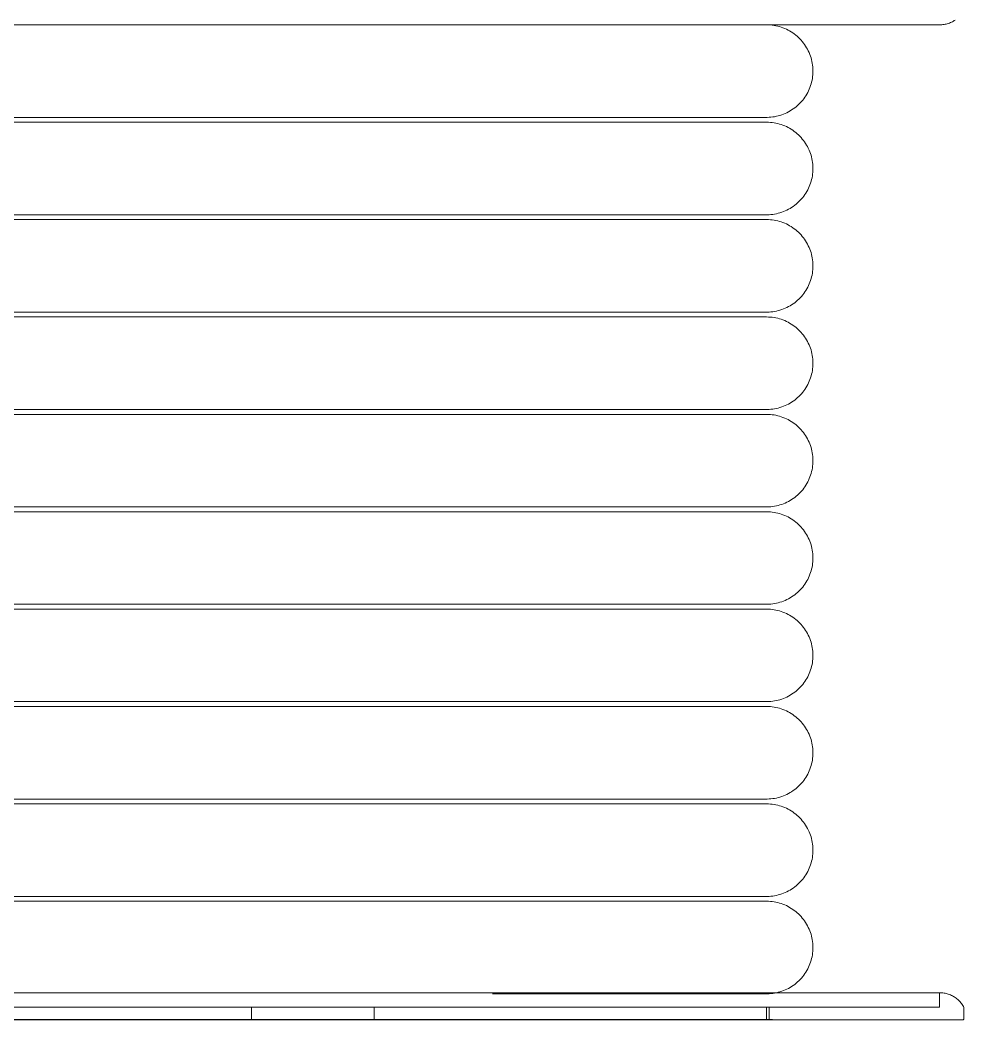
# Model space of a CAD drawing. Header units: millimetres. Extents: x -677815 to 476396, y -125373 to 39000.
# Drawn here: x 239906.3 to 240100, y -461.7 to -256.3 of the extents above; entities that cross this region are included whole.
import ezdxf

# ---------------------------------------------------------------- set-up
doc = ezdxf.new("R2010")
doc.units = ezdxf.units.MM
doc.layers.add('AM_BOR', color=4, linetype='Continuous', lineweight=25)
doc.layers.add('Xref building Toll$0$P-SANR-FIXT', color=6, linetype='Continuous', lineweight=9)

# ---------------------------------------------------------------- blocks, each defined once
blk = doc.blocks.new('Xref building Toll$0$FHR_1 - FHR 2-V344-MASTER GROUND FLOOR')
at = {"layer": 'Xref building Toll$0$P-SANR-FIXT'}
for p, q in [((-120, 386.59), (-120, 384.09)), ((125, 386.59), (-80.73, 386.59)), ((-80, 386.59), (-80, 384.09)), ((-79.45, 386.59), (-79.45, 386.59)), ((-79.45, 386.59), (26.23, 386.59)), ((-79.45, 384.09), (-79.45, 386.59)), ((1.07, 386.59), (26.23, 386.59)), ((1.07, 384.09), (1.07, 386.59)), ((26.23, 386.59), (70.48, 386.59)), ((26.23, 384.09), (26.23, 386.59)), ((-115, 384.09), (-115, 381.09)), ((-115, 384.09), (70.44, 384.09)), ((-80.69, 384.09), (-115, 384.09)), ((125, 384.09), (-80.73, 384.09)), ((-80.69, 384.09), (70.44, 384.09)), ((-79.45, 384.09), (-79.45, 384.09)), ((-79.45, 384.09), (-24.64, 384.09)), ((-115, 381.09), (-38.03, 381.09)), ((365, 381.09), (-115, 381.09)), ((125, 381.09), (-38.03, 381.09)), ((-35.25, 381.09), (-24.64, 381.09)), ((-35.25, 381.09), (-24.64, 381.09)), ((-25.91, 381.09), (-33.25, 381.09))]:
    blk.add_line(p, q, dxfattribs=at)
at = {"layer": 'Xref building Toll$0$P-SANR-FIXT', "flags": 128}
for points in [[(-120, 386.59), (-119.91, 386.62), (-119.83, 386.64), (-119.74, 386.66), (-119.65, 386.67), (-119.56, 386.68), (-119.47, 386.69), (-119.38, 386.69), (-119.33, 386.69)], [(76.46, 386.69), (66.92, 386.69), (57.48, 386.69), (48.14, 386.69), (38.93, 386.69), (29.85, 386.69), (20.93, 386.69), (12.17, 386.69), (3.59, 386.69), (-4.79, 386.69), (-12.96, 386.69), (-20.92, 386.69), (-28.64, 386.69), (-36.11, 386.69), (-43.33, 386.69), (-50.27, 386.69), (-56.94, 386.69), (-63.32, 386.69), (-69.39, 386.69), (-75.16, 386.69), (-80.6, 386.69), (-85.72, 386.69), (-90.49, 386.69), (-94.93, 386.69), (-99.01, 386.69), (-102.73, 386.69), (-106.09, 386.69), (-109.08, 386.69), (-111.69, 386.69), (-113.93, 386.69), (-115.78, 386.69), (-117.25, 386.69), (-118.33, 386.69), (-119.02, 386.69), (-119.32, 386.69), (-119.33, 386.69)], [(-119.33, 386.69), (-119.14, 386.69), (-118.55, 386.69), (-117.58, 386.69), (-116.21, 386.69), (-114.46, 386.69), (-112.33, 386.69), (-109.82, 386.69), (-106.93, 386.69), (-103.67, 386.69), (-100.05, 386.69), (-96.06, 386.69), (-91.72, 386.69), (-87.04, 386.69), (-82.01, 386.69), (-76.66, 386.69), (-70.98, 386.69), (-64.99, 386.69), (-58.69, 386.69), (-52.1, 386.69), (-45.23, 386.69), (-38.08, 386.69), (-30.68, 386.69), (-23.02, 386.69), (-15.13, 386.69), (-7.01, 386.69), (1.31, 386.69), (9.84, 386.69), (18.55, 386.69), (27.43, 386.69), (36.46, 386.69), (45.64, 386.69), (54.95, 386.69), (64.36, 386.69), (73.88, 386.69)], [(-115, 381.09), (-115.23, 381.1), (-115.45, 381.11), (-115.68, 381.13), (-115.9, 381.16), (-116.13, 381.2), (-116.35, 381.25), (-116.57, 381.31), (-116.78, 381.38), (-117, 381.45), (-117.21, 381.54), (-117.41, 381.63), (-117.62, 381.73), (-117.82, 381.84), (-118.01, 381.96), (-118.2, 382.08), (-118.38, 382.21), (-118.56, 382.35), (-118.74, 382.5), (-118.9, 382.65), (-119.07, 382.81), (-119.22, 382.98), (-119.37, 383.15), (-119.51, 383.33), (-119.64, 383.51), (-119.77, 383.7), (-119.89, 383.89), (-120, 384.09)], [(-71.61, 381.09), (-76.95, 381.09), (-81.98, 381.09), (-86.67, 381.09), (-91.02, 381.09), (-95.03, 381.09), (-98.69, 381.09), (-101.99, 381.09), (-104.92, 381.09), (-107.49, 381.09), (-109.69, 381.09), (-111.51, 381.09), (-112.95, 381.09), (-114.01, 381.09), (-114.69, 381.09), (-114.99, 381.09), (-115, 381.09)], [(-115, 381.09), (-114.81, 381.09), (-114.23, 381.09), (-113.27, 381.09), (-111.93, 381.09), (-110.22, 381.09), (-108.12, 381.09), (-105.65, 381.09), (-102.82, 381.09), (-99.62, 381.09), (-96.05, 381.09), (-92.14, 381.09), (-87.88, 381.09), (-83.28, 381.09), (-78.34, 381.09), (-73.08, 381.09), (-67.5, 381.09), (-61.62, 381.09), (-55.43, 381.09), (-48.96, 381.09), (-42.21, 381.09), (-35.19, 381.09), (-27.92, 381.09), (-20.4, 381.09), (-12.64, 381.09), (-4.67, 381.09), (3.51, 381.09), (11.88, 381.09), (20.44, 381.09), (29.16, 381.09), (38.03, 381.09), (47.05, 381.09), (56.19, 381.09), (65.44, 381.09), (74.78, 381.09)], [(-89, 371.81), (-88.99, 372.19), (-88.97, 372.57), (-88.93, 372.95), (-88.88, 373.32), (-88.81, 373.7), (-88.73, 374.07), (-88.63, 374.43), (-88.52, 374.8), (-88.39, 375.16), (-88.25, 375.51), (-88.1, 375.86), (-87.93, 376.2), (-87.74, 376.53), (-87.55, 376.86), (-87.34, 377.17), (-87.12, 377.48), (-86.89, 377.78), (-86.64, 378.07), (-86.39, 378.35), (-86.12, 378.62), (-85.84, 378.88), (-85.55, 379.13), (-85.26, 379.37), (-84.95, 379.59), (-84.63, 379.8), (-84.31, 380), (-83.98, 380.19), (-83.64, 380.36), (-83.29, 380.52), (-82.94, 380.66), (-82.59, 380.79), (-82.22, 380.91), (-81.86, 381.01), (-81.49, 381.1), (-81.11, 381.17), (-80.74, 381.23), (-80.36, 381.27), (-79.98, 381.3), (-79.6, 381.31), (-79.5, 381.31)], [(-79.5, 381.31), (-79.34, 381.31), (-78.85, 381.31), (-78.03, 381.31), (-76.89, 381.31), (-75.42, 381.31), (-73.64, 381.31), (-71.54, 381.31), (-69.12, 381.31), (-66.39, 381.31), (-63.36, 381.31), (-60.02, 381.31), (-56.39, 381.31), (-52.47, 381.31), (-48.26, 381.31), (-43.78, 381.31), (-39.03, 381.31), (-34.01, 381.31), (-28.74, 381.31), (-23.23, 381.31)], [(-25.8, 381.31), (-31.2, 381.31), (-36.35, 381.31), (-41.25, 381.31), (-45.88, 381.31), (-50.23, 381.31), (-54.31, 381.31), (-58.1, 381.31), (-61.59, 381.31), (-64.79, 381.31), (-67.68, 381.31), (-70.27, 381.31), (-72.54, 381.31), (-74.5, 381.31), (-76.14, 381.31), (-77.45, 381.31), (-78.45, 381.31), (-79.11, 381.31), (-79.45, 381.31), (-79.5, 381.31)], [(-40.34, 381.09), (-47.17, 381.09), (-53.71, 381.09), (-59.98, 381.09), (-65.94, 381.09)], [(-79.5, 362.31), (-79.88, 362.32), (-80.26, 362.34), (-80.64, 362.38), (-81.01, 362.43), (-81.39, 362.5), (-81.76, 362.58), (-82.13, 362.68), (-82.49, 362.79), (-82.85, 362.92), (-83.2, 363.06), (-83.55, 363.21), (-83.89, 363.38), (-84.22, 363.56), (-84.55, 363.76), (-84.86, 363.97), (-85.17, 364.19), (-85.47, 364.42), (-85.76, 364.67), (-86.04, 364.92), (-86.31, 365.19), (-86.57, 365.47), (-86.82, 365.76), (-87.06, 366.05), (-87.28, 366.36), (-87.49, 366.68), (-87.69, 367), (-87.88, 367.33), (-88.05, 367.67), (-88.21, 368.02), (-88.35, 368.37), (-88.48, 368.72), (-88.6, 369.09), (-88.7, 369.45), (-88.79, 369.82), (-88.86, 370.19), (-88.92, 370.57), (-88.96, 370.95), (-88.99, 371.33), (-89, 371.71), (-89, 371.81)], [(78.54, 362.31), (70.61, 362.31), (62.77, 362.31), (55.03, 362.31), (47.4, 362.31), (39.9, 362.31), (32.53, 362.31), (25.31, 362.31), (18.25, 362.31), (11.36, 362.31), (4.65, 362.31), (-1.86, 362.31), (-8.18, 362.31), (-14.28, 362.31), (-20.15, 362.31), (-25.8, 362.31), (-31.2, 362.31), (-36.35, 362.31), (-41.25, 362.31), (-45.88, 362.31), (-50.23, 362.31), (-54.31, 362.31), (-58.1, 362.31), (-61.59, 362.31), (-64.79, 362.31), (-67.68, 362.31), (-70.27, 362.31), (-72.54, 362.31), (-74.5, 362.31), (-76.14, 362.31), (-77.45, 362.31), (-78.45, 362.31), (-79.11, 362.31), (-79.45, 362.31), (-79.5, 362.31)], [(-79.5, 362.31), (-79.34, 362.31), (-78.85, 362.31), (-78.03, 362.31), (-76.89, 362.31), (-75.42, 362.31), (-73.64, 362.31), (-71.54, 362.31), (-69.12, 362.31), (-66.39, 362.31), (-63.36, 362.31), (-60.02, 362.31), (-56.39, 362.31), (-52.47, 362.31), (-48.26, 362.31), (-43.78, 362.31), (-39.03, 362.31), (-34.01, 362.31), (-28.74, 362.31), (-23.23, 362.31), (-17.48, 362.31), (-11.5, 362.31), (-5.3, 362.31), (1.11, 362.31), (7.72, 362.31), (14.51, 362.31), (21.48, 362.31), (28.61, 362.31), (35.9, 362.31), (43.34, 362.31), (50.9, 362.31), (58.58, 362.31), (66.37, 362.31), (74.25, 362.31)], [(-89, 351.81), (-88.99, 352.19), (-88.97, 352.57), (-88.93, 352.95), (-88.88, 353.32), (-88.81, 353.7), (-88.73, 354.07), (-88.63, 354.43), (-88.52, 354.8), (-88.39, 355.16), (-88.25, 355.51), (-88.1, 355.86), (-87.93, 356.2), (-87.74, 356.53), (-87.55, 356.86), (-87.34, 357.17), (-87.12, 357.48), (-86.89, 357.78), (-86.64, 358.07), (-86.39, 358.35), (-86.12, 358.62), (-85.84, 358.88), (-85.55, 359.13), (-85.26, 359.37), (-84.95, 359.59), (-84.63, 359.8), (-84.31, 360), (-83.98, 360.19), (-83.64, 360.36), (-83.29, 360.52), (-82.94, 360.66), (-82.59, 360.79), (-82.22, 360.91), (-81.86, 361.01), (-81.49, 361.1), (-81.11, 361.17), (-80.74, 361.23), (-80.36, 361.27), (-79.98, 361.3), (-79.6, 361.31), (-79.5, 361.31)], [(-79.5, 361.31), (-79.34, 361.31), (-78.85, 361.31), (-78.03, 361.31), (-76.89, 361.31), (-75.42, 361.31), (-73.64, 361.31), (-71.54, 361.31), (-69.12, 361.31), (-66.39, 361.31), (-63.36, 361.31), (-60.02, 361.31), (-56.39, 361.31), (-52.47, 361.31), (-48.26, 361.31), (-43.78, 361.31), (-39.03, 361.31), (-34.01, 361.31), (-28.74, 361.31), (-23.23, 361.31), (-17.48, 361.31), (-11.5, 361.31), (-5.3, 361.31), (1.11, 361.31), (7.72, 361.31), (14.51, 361.31), (21.48, 361.31), (28.61, 361.31), (35.9, 361.31), (43.34, 361.31), (50.9, 361.31), (58.58, 361.31), (66.37, 361.31), (74.25, 361.31)], [(78.54, 361.31), (70.61, 361.31), (62.77, 361.31), (55.03, 361.31), (47.4, 361.31), (39.9, 361.31), (32.53, 361.31), (25.31, 361.31), (18.25, 361.31), (11.36, 361.31), (4.65, 361.31), (-1.86, 361.31), (-8.18, 361.31), (-14.28, 361.31), (-20.15, 361.31), (-25.8, 361.31), (-31.2, 361.31), (-36.35, 361.31), (-41.25, 361.31), (-45.88, 361.31), (-50.23, 361.31), (-54.31, 361.31), (-58.1, 361.31), (-61.59, 361.31), (-64.79, 361.31), (-67.68, 361.31), (-70.27, 361.31), (-72.54, 361.31), (-74.5, 361.31), (-76.14, 361.31), (-77.45, 361.31), (-78.45, 361.31), (-79.11, 361.31), (-79.45, 361.31), (-79.5, 361.31)], [(-79.5, 342.31), (-79.88, 342.32), (-80.26, 342.34), (-80.64, 342.38), (-81.01, 342.43), (-81.39, 342.5), (-81.76, 342.58), (-82.13, 342.68), (-82.49, 342.79), (-82.85, 342.92), (-83.2, 343.06), (-83.55, 343.21), (-83.89, 343.38), (-84.22, 343.56), (-84.55, 343.76), (-84.86, 343.97), (-85.17, 344.19), (-85.47, 344.42), (-85.76, 344.67), (-86.04, 344.92), (-86.31, 345.19), (-86.57, 345.47), (-86.82, 345.76), (-87.06, 346.05), (-87.28, 346.36), (-87.49, 346.68), (-87.69, 347), (-87.88, 347.33), (-88.05, 347.67), (-88.21, 348.02), (-88.35, 348.37), (-88.48, 348.72), (-88.6, 349.09), (-88.7, 349.45), (-88.79, 349.82), (-88.86, 350.19), (-88.92, 350.57), (-88.96, 350.95), (-88.99, 351.33), (-89, 351.71), (-89, 351.81)], [(-89, 331.81), (-88.99, 332.19), (-88.97, 332.57), (-88.93, 332.95), (-88.88, 333.32), (-88.81, 333.7), (-88.73, 334.07), (-88.63, 334.43), (-88.52, 334.8), (-88.39, 335.16), (-88.25, 335.51), (-88.1, 335.86), (-87.93, 336.2), (-87.74, 336.53), (-87.55, 336.86), (-87.34, 337.17), (-87.12, 337.48), (-86.89, 337.78), (-86.64, 338.07), (-86.39, 338.35), (-86.12, 338.62), (-85.84, 338.88), (-85.55, 339.13), (-85.26, 339.37), (-84.95, 339.59), (-84.63, 339.8), (-84.31, 340), (-83.98, 340.19), (-83.64, 340.36), (-83.29, 340.52), (-82.94, 340.66), (-82.59, 340.79), (-82.22, 340.91), (-81.86, 341.01), (-81.49, 341.1), (-81.11, 341.17), (-80.74, 341.23), (-80.36, 341.27), (-79.98, 341.3), (-79.6, 341.31), (-79.5, 341.31)], [(78.54, 342.31), (70.61, 342.31), (62.77, 342.31), (55.03, 342.31), (47.4, 342.31), (39.9, 342.31), (32.53, 342.31), (25.31, 342.31), (18.25, 342.31), (11.36, 342.31), (4.65, 342.31), (-1.86, 342.31), (-8.18, 342.31), (-14.28, 342.31), (-20.15, 342.31), (-25.8, 342.31), (-31.2, 342.31), (-36.35, 342.31), (-41.25, 342.31), (-45.88, 342.31), (-50.23, 342.31), (-54.31, 342.31), (-58.1, 342.31), (-61.59, 342.31), (-64.79, 342.31), (-67.68, 342.31), (-70.27, 342.31), (-72.54, 342.31), (-74.5, 342.31), (-76.14, 342.31), (-77.45, 342.31), (-78.45, 342.31), (-79.11, 342.31), (-79.45, 342.31), (-79.5, 342.31)], [(-79.5, 342.31), (-79.34, 342.31), (-78.85, 342.31), (-78.03, 342.31), (-76.89, 342.31), (-75.42, 342.31), (-73.64, 342.31), (-71.54, 342.31), (-69.12, 342.31), (-66.39, 342.31), (-63.36, 342.31), (-60.02, 342.31), (-56.39, 342.31), (-52.47, 342.31), (-48.26, 342.31), (-43.78, 342.31), (-39.03, 342.31), (-34.01, 342.31), (-28.74, 342.31), (-23.23, 342.31), (-17.48, 342.31), (-11.5, 342.31), (-5.3, 342.31), (1.11, 342.31), (7.72, 342.31), (14.51, 342.31), (21.48, 342.31), (28.61, 342.31), (35.9, 342.31), (43.34, 342.31), (50.9, 342.31), (58.58, 342.31), (66.37, 342.31), (74.25, 342.31)], [(-79.5, 341.31), (-79.34, 341.31), (-78.85, 341.31), (-78.03, 341.31), (-76.89, 341.31), (-75.42, 341.31), (-73.64, 341.31), (-71.54, 341.31), (-69.12, 341.31), (-66.39, 341.31), (-63.36, 341.31), (-60.02, 341.31), (-56.39, 341.31), (-52.47, 341.31), (-48.26, 341.31), (-43.78, 341.31), (-39.03, 341.31), (-34.01, 341.31), (-28.74, 341.31), (-23.23, 341.31), (-17.48, 341.31), (-11.5, 341.31), (-5.3, 341.31), (1.11, 341.31), (7.72, 341.31), (14.51, 341.31), (21.48, 341.31), (28.61, 341.31), (35.9, 341.31), (43.34, 341.31), (50.9, 341.31), (58.58, 341.31), (66.37, 341.31), (74.25, 341.31)], [(78.54, 341.31), (70.61, 341.31), (62.77, 341.31), (55.03, 341.31), (47.4, 341.31), (39.9, 341.31), (32.53, 341.31), (25.31, 341.31), (18.25, 341.31), (11.36, 341.31), (4.65, 341.31), (-1.86, 341.31), (-8.18, 341.31), (-14.28, 341.31), (-20.15, 341.31), (-25.8, 341.31), (-31.2, 341.31), (-36.35, 341.31), (-41.25, 341.31), (-45.88, 341.31), (-50.23, 341.31), (-54.31, 341.31), (-58.1, 341.31), (-61.59, 341.31), (-64.79, 341.31), (-67.68, 341.31), (-70.27, 341.31), (-72.54, 341.31), (-74.5, 341.31), (-76.14, 341.31), (-77.45, 341.31), (-78.45, 341.31), (-79.11, 341.31), (-79.45, 341.31), (-79.5, 341.31)], [(-79.5, 322.31), (-79.88, 322.32), (-80.26, 322.34), (-80.64, 322.38), (-81.01, 322.43), (-81.39, 322.5), (-81.76, 322.58), (-82.13, 322.68), (-82.49, 322.79), (-82.85, 322.92), (-83.2, 323.06), (-83.55, 323.21), (-83.89, 323.38), (-84.22, 323.56), (-84.55, 323.76), (-84.86, 323.97), (-85.17, 324.19), (-85.47, 324.42), (-85.76, 324.67), (-86.04, 324.92), (-86.31, 325.19), (-86.57, 325.47), (-86.82, 325.76), (-87.06, 326.05), (-87.28, 326.36), (-87.49, 326.68), (-87.69, 327), (-87.88, 327.33), (-88.05, 327.67), (-88.21, 328.02), (-88.35, 328.37), (-88.48, 328.72), (-88.6, 329.09), (-88.7, 329.45), (-88.79, 329.82), (-88.86, 330.19), (-88.92, 330.57), (-88.96, 330.95), (-88.99, 331.33), (-89, 331.71), (-89, 331.81)], [(-89, 311.81), (-88.99, 312.19), (-88.97, 312.57), (-88.93, 312.95), (-88.88, 313.32), (-88.81, 313.7), (-88.73, 314.07), (-88.63, 314.43), (-88.52, 314.8), (-88.39, 315.16), (-88.25, 315.51), (-88.1, 315.86), (-87.93, 316.2), (-87.74, 316.53), (-87.55, 316.86), (-87.34, 317.17), (-87.12, 317.48), (-86.89, 317.78), (-86.64, 318.07), (-86.39, 318.35), (-86.12, 318.62), (-85.84, 318.88), (-85.55, 319.13), (-85.26, 319.37), (-84.95, 319.59), (-84.63, 319.8), (-84.31, 320), (-83.98, 320.19), (-83.64, 320.36), (-83.29, 320.52), (-82.94, 320.66), (-82.59, 320.79), (-82.22, 320.91), (-81.86, 321.01), (-81.49, 321.1), (-81.11, 321.17), (-80.74, 321.23), (-80.36, 321.27), (-79.98, 321.3), (-79.6, 321.31), (-79.5, 321.31)], [(78.54, 322.31), (70.61, 322.31), (62.77, 322.31), (55.03, 322.31), (47.4, 322.31), (39.9, 322.31), (32.53, 322.31), (25.31, 322.31), (18.25, 322.31), (11.36, 322.31), (4.65, 322.31), (-1.86, 322.31), (-8.18, 322.31), (-14.28, 322.31), (-20.15, 322.31), (-25.8, 322.31), (-31.2, 322.31), (-36.35, 322.31), (-41.25, 322.31), (-45.88, 322.31), (-50.23, 322.31), (-54.31, 322.31), (-58.1, 322.31), (-61.59, 322.31), (-64.79, 322.31), (-67.68, 322.31), (-70.27, 322.31), (-72.54, 322.31), (-74.5, 322.31), (-76.14, 322.31), (-77.45, 322.31), (-78.45, 322.31), (-79.11, 322.31), (-79.45, 322.31), (-79.5, 322.31)], [(-79.5, 322.31), (-79.34, 322.31), (-78.85, 322.31), (-78.03, 322.31), (-76.89, 322.31), (-75.42, 322.31), (-73.64, 322.31), (-71.54, 322.31), (-69.12, 322.31), (-66.39, 322.31), (-63.36, 322.31), (-60.02, 322.31), (-56.39, 322.31), (-52.47, 322.31), (-48.26, 322.31), (-43.78, 322.31), (-39.03, 322.31), (-34.01, 322.31), (-28.74, 322.31), (-23.23, 322.31), (-17.48, 322.31), (-11.5, 322.31), (-5.3, 322.31), (1.11, 322.31), (7.72, 322.31), (14.51, 322.31), (21.48, 322.31), (28.61, 322.31), (35.9, 322.31), (43.34, 322.31), (50.9, 322.31), (58.58, 322.31), (66.37, 322.31), (74.25, 322.31)], [(-79.5, 321.31), (-79.34, 321.31), (-78.85, 321.31), (-78.03, 321.31), (-76.89, 321.31), (-75.42, 321.31), (-73.64, 321.31), (-71.54, 321.31), (-69.12, 321.31), (-66.39, 321.31), (-63.36, 321.31), (-60.02, 321.31), (-56.39, 321.31), (-52.47, 321.31), (-48.26, 321.31), (-43.78, 321.31), (-39.03, 321.31), (-34.01, 321.31), (-28.74, 321.31), (-23.23, 321.31), (-17.48, 321.31), (-11.5, 321.31), (-5.3, 321.31), (1.11, 321.31), (7.72, 321.31), (14.51, 321.31), (21.48, 321.31), (28.61, 321.31), (35.9, 321.31), (43.34, 321.31), (50.9, 321.31), (58.58, 321.31), (66.37, 321.31), (74.25, 321.31)], [(78.54, 321.31), (70.61, 321.31), (62.77, 321.31), (55.03, 321.31), (47.4, 321.31), (39.9, 321.31), (32.53, 321.31), (25.31, 321.31), (18.25, 321.31), (11.36, 321.31), (4.65, 321.31), (-1.86, 321.31), (-8.18, 321.31), (-14.28, 321.31), (-20.15, 321.31), (-25.8, 321.31), (-31.2, 321.31), (-36.35, 321.31), (-41.25, 321.31), (-45.88, 321.31), (-50.23, 321.31), (-54.31, 321.31), (-58.1, 321.31), (-61.59, 321.31), (-64.79, 321.31), (-67.68, 321.31), (-70.27, 321.31), (-72.54, 321.31), (-74.5, 321.31), (-76.14, 321.31), (-77.45, 321.31), (-78.45, 321.31), (-79.11, 321.31), (-79.45, 321.31), (-79.5, 321.31)], [(-79.5, 302.31), (-79.88, 302.32), (-80.26, 302.34), (-80.64, 302.38), (-81.01, 302.43), (-81.39, 302.5), (-81.76, 302.58), (-82.13, 302.68), (-82.49, 302.79), (-82.85, 302.92), (-83.2, 303.06), (-83.55, 303.21), (-83.89, 303.38), (-84.22, 303.56), (-84.55, 303.76), (-84.86, 303.97), (-85.17, 304.19), (-85.47, 304.42), (-85.76, 304.67), (-86.04, 304.92), (-86.31, 305.19), (-86.57, 305.47), (-86.82, 305.76), (-87.06, 306.05), (-87.28, 306.36), (-87.49, 306.68), (-87.69, 307), (-87.88, 307.33), (-88.05, 307.67), (-88.21, 308.02), (-88.35, 308.37), (-88.48, 308.72), (-88.6, 309.09), (-88.7, 309.45), (-88.79, 309.82), (-88.86, 310.19), (-88.92, 310.57), (-88.96, 310.95), (-88.99, 311.33), (-89, 311.71), (-89, 311.81)], [(78.54, 302.31), (70.61, 302.31), (62.77, 302.31), (55.03, 302.31), (47.4, 302.31), (39.9, 302.31), (32.53, 302.31), (25.31, 302.31), (18.25, 302.31), (11.36, 302.31), (4.65, 302.31), (-1.86, 302.31), (-8.18, 302.31), (-14.28, 302.31), (-20.15, 302.31), (-25.8, 302.31), (-31.2, 302.31), (-36.35, 302.31), (-41.25, 302.31), (-45.88, 302.31), (-50.23, 302.31), (-54.31, 302.31), (-58.1, 302.31), (-61.59, 302.31), (-64.79, 302.31), (-67.68, 302.31), (-70.27, 302.31), (-72.54, 302.31), (-74.5, 302.31), (-76.14, 302.31), (-77.45, 302.31), (-78.45, 302.31), (-79.11, 302.31), (-79.45, 302.31), (-79.5, 302.31)], [(-79.5, 302.31), (-79.34, 302.31), (-78.85, 302.31), (-78.03, 302.31), (-76.89, 302.31), (-75.42, 302.31), (-73.64, 302.31), (-71.54, 302.31), (-69.12, 302.31), (-66.39, 302.31), (-63.36, 302.31), (-60.02, 302.31), (-56.39, 302.31), (-52.47, 302.31), (-48.26, 302.31), (-43.78, 302.31), (-39.03, 302.31), (-34.01, 302.31), (-28.74, 302.31), (-23.23, 302.31), (-17.48, 302.31), (-11.5, 302.31), (-5.3, 302.31), (1.11, 302.31), (7.72, 302.31), (14.51, 302.31), (21.48, 302.31), (28.61, 302.31), (35.9, 302.31), (43.34, 302.31), (50.9, 302.31), (58.58, 302.31), (66.37, 302.31), (74.25, 302.31)], [(-89, 291.81), (-88.99, 292.19), (-88.97, 292.57), (-88.93, 292.95), (-88.88, 293.32), (-88.81, 293.7), (-88.73, 294.07), (-88.63, 294.43), (-88.52, 294.8), (-88.39, 295.16), (-88.25, 295.51), (-88.1, 295.86), (-87.93, 296.2), (-87.74, 296.53), (-87.55, 296.86), (-87.34, 297.17), (-87.12, 297.48), (-86.89, 297.78), (-86.64, 298.07), (-86.39, 298.35), (-86.12, 298.62), (-85.84, 298.88), (-85.55, 299.13), (-85.26, 299.37), (-84.95, 299.59), (-84.63, 299.8), (-84.31, 300), (-83.98, 300.19), (-83.64, 300.36), (-83.29, 300.52), (-82.94, 300.66), (-82.59, 300.79), (-82.22, 300.91), (-81.86, 301.01), (-81.49, 301.1), (-81.11, 301.17), (-80.74, 301.23), (-80.36, 301.27), (-79.98, 301.3), (-79.6, 301.31), (-79.5, 301.31)], [(-79.5, 301.31), (-79.34, 301.31), (-78.85, 301.31), (-78.03, 301.31), (-76.89, 301.31), (-75.42, 301.31), (-73.64, 301.31), (-71.54, 301.31), (-69.12, 301.31), (-66.39, 301.31), (-63.36, 301.31), (-60.02, 301.31), (-56.39, 301.31), (-52.47, 301.31), (-48.26, 301.31), (-43.78, 301.31), (-39.03, 301.31), (-34.01, 301.31), (-28.74, 301.31), (-23.23, 301.31), (-17.48, 301.31), (-11.5, 301.31), (-5.3, 301.31), (1.11, 301.31), (7.72, 301.31), (14.51, 301.31), (21.48, 301.31), (28.61, 301.31), (35.9, 301.31), (43.34, 301.31), (50.9, 301.31), (58.58, 301.31), (66.37, 301.31), (74.25, 301.31)], [(78.54, 301.31), (70.61, 301.31), (62.77, 301.31), (55.03, 301.31), (47.4, 301.31), (39.9, 301.31), (32.53, 301.31), (25.31, 301.31), (18.25, 301.31), (11.36, 301.31), (4.65, 301.31), (-1.86, 301.31), (-8.18, 301.31), (-14.28, 301.31), (-20.15, 301.31), (-25.8, 301.31), (-31.2, 301.31), (-36.35, 301.31), (-41.25, 301.31), (-45.88, 301.31), (-50.23, 301.31), (-54.31, 301.31), (-58.1, 301.31), (-61.59, 301.31), (-64.79, 301.31), (-67.68, 301.31), (-70.27, 301.31), (-72.54, 301.31), (-74.5, 301.31), (-76.14, 301.31), (-77.45, 301.31), (-78.45, 301.31), (-79.11, 301.31), (-79.45, 301.31), (-79.5, 301.31)], [(-79.5, 282.31), (-79.88, 282.32), (-80.26, 282.34), (-80.64, 282.38), (-81.01, 282.43), (-81.39, 282.5), (-81.76, 282.58), (-82.13, 282.68), (-82.49, 282.79), (-82.85, 282.92), (-83.2, 283.06), (-83.55, 283.21), (-83.89, 283.38), (-84.22, 283.56), (-84.55, 283.76), (-84.86, 283.97), (-85.17, 284.19), (-85.47, 284.42), (-85.76, 284.67), (-86.04, 284.92), (-86.31, 285.19), (-86.57, 285.47), (-86.82, 285.76), (-87.06, 286.05), (-87.28, 286.36), (-87.49, 286.68), (-87.69, 287), (-87.88, 287.33), (-88.05, 287.67), (-88.21, 288.02), (-88.35, 288.37), (-88.48, 288.72), (-88.6, 289.09), (-88.7, 289.45), (-88.79, 289.82), (-88.86, 290.19), (-88.92, 290.57), (-88.96, 290.95), (-88.99, 291.33), (-89, 291.71), (-89, 291.81)], [(78.54, 282.31), (70.61, 282.31), (62.77, 282.31), (55.03, 282.31), (47.4, 282.31), (39.9, 282.31), (32.53, 282.31), (25.31, 282.31), (18.25, 282.31), (11.36, 282.31), (4.65, 282.31), (-1.86, 282.31), (-8.18, 282.31), (-14.28, 282.31), (-20.15, 282.31), (-25.8, 282.31), (-31.2, 282.31), (-36.35, 282.31), (-41.25, 282.31), (-45.88, 282.31), (-50.23, 282.31), (-54.31, 282.31), (-58.1, 282.31), (-61.59, 282.31), (-64.79, 282.31), (-67.68, 282.31), (-70.27, 282.31), (-72.54, 282.31), (-74.5, 282.31), (-76.14, 282.31), (-77.45, 282.31), (-78.45, 282.31), (-79.11, 282.31), (-79.45, 282.31), (-79.5, 282.31)], [(-79.5, 282.31), (-79.34, 282.31), (-78.85, 282.31), (-78.03, 282.31), (-76.89, 282.31), (-75.42, 282.31), (-73.64, 282.31), (-71.54, 282.31), (-69.12, 282.31), (-66.39, 282.31), (-63.36, 282.31), (-60.02, 282.31), (-56.39, 282.31), (-52.47, 282.31), (-48.26, 282.31), (-43.78, 282.31), (-39.03, 282.31), (-34.01, 282.31), (-28.74, 282.31), (-23.23, 282.31), (-17.48, 282.31), (-11.5, 282.31), (-5.3, 282.31), (1.11, 282.31), (7.72, 282.31), (14.51, 282.31), (21.48, 282.31), (28.61, 282.31), (35.9, 282.31), (43.34, 282.31), (50.9, 282.31), (58.58, 282.31), (66.37, 282.31), (74.25, 282.31)], [(-89, 271.81), (-88.99, 272.19), (-88.97, 272.57), (-88.93, 272.95), (-88.88, 273.32), (-88.81, 273.7), (-88.73, 274.07), (-88.63, 274.43), (-88.52, 274.8), (-88.39, 275.16), (-88.25, 275.51), (-88.1, 275.86), (-87.93, 276.2), (-87.74, 276.53), (-87.55, 276.86), (-87.34, 277.17), (-87.12, 277.48), (-86.89, 277.78), (-86.64, 278.07), (-86.39, 278.35), (-86.12, 278.62), (-85.84, 278.88), (-85.55, 279.13), (-85.26, 279.37), (-84.95, 279.59), (-84.63, 279.8), (-84.31, 280), (-83.98, 280.19), (-83.64, 280.36), (-83.29, 280.52), (-82.94, 280.66), (-82.59, 280.79), (-82.22, 280.91), (-81.86, 281.01), (-81.49, 281.1), (-81.11, 281.17), (-80.74, 281.23), (-80.36, 281.27), (-79.98, 281.3), (-79.6, 281.31), (-79.5, 281.31)], [(-79.5, 281.31), (-79.34, 281.31), (-78.85, 281.31), (-78.03, 281.31), (-76.89, 281.31), (-75.42, 281.31), (-73.64, 281.31), (-71.54, 281.31), (-69.12, 281.31), (-66.39, 281.31), (-63.36, 281.31), (-60.02, 281.31), (-56.39, 281.31), (-52.47, 281.31), (-48.26, 281.31), (-43.78, 281.31), (-39.03, 281.31), (-34.01, 281.31), (-28.74, 281.31), (-23.23, 281.31), (-17.48, 281.31), (-11.5, 281.31), (-5.3, 281.31), (1.11, 281.31), (7.72, 281.31), (14.51, 281.31), (21.48, 281.31), (28.61, 281.31), (35.9, 281.31), (43.34, 281.31), (50.9, 281.31), (58.58, 281.31), (66.37, 281.31), (74.25, 281.31)], [(78.54, 281.31), (70.61, 281.31), (62.77, 281.31), (55.03, 281.31), (47.4, 281.31), (39.9, 281.31), (32.53, 281.31), (25.31, 281.31), (18.25, 281.31), (11.36, 281.31), (4.65, 281.31), (-1.86, 281.31), (-8.18, 281.31), (-14.28, 281.31), (-20.15, 281.31), (-25.8, 281.31), (-31.2, 281.31), (-36.35, 281.31), (-41.25, 281.31), (-45.88, 281.31), (-50.23, 281.31), (-54.31, 281.31), (-58.1, 281.31), (-61.59, 281.31), (-64.79, 281.31), (-67.68, 281.31), (-70.27, 281.31), (-72.54, 281.31), (-74.5, 281.31), (-76.14, 281.31), (-77.45, 281.31), (-78.45, 281.31), (-79.11, 281.31), (-79.45, 281.31), (-79.5, 281.31)], [(-79.5, 262.31), (-79.88, 262.32), (-80.26, 262.34), (-80.64, 262.38), (-81.01, 262.43), (-81.39, 262.5), (-81.76, 262.58), (-82.13, 262.68), (-82.49, 262.79), (-82.85, 262.92), (-83.2, 263.06), (-83.55, 263.21), (-83.89, 263.38), (-84.22, 263.56), (-84.55, 263.76), (-84.86, 263.97), (-85.17, 264.19), (-85.47, 264.42), (-85.76, 264.67), (-86.04, 264.92), (-86.31, 265.19), (-86.57, 265.47), (-86.82, 265.76), (-87.06, 266.05), (-87.28, 266.36), (-87.49, 266.68), (-87.69, 267), (-87.88, 267.33), (-88.05, 267.67), (-88.21, 268.02), (-88.35, 268.37), (-88.48, 268.72), (-88.6, 269.09), (-88.7, 269.45), (-88.79, 269.82), (-88.86, 270.19), (-88.92, 270.57), (-88.96, 270.95), (-88.99, 271.33), (-89, 271.71), (-89, 271.81)], [(-89, 251.81), (-88.99, 252.19), (-88.97, 252.57), (-88.93, 252.95), (-88.88, 253.32), (-88.81, 253.7), (-88.73, 254.07), (-88.63, 254.43), (-88.52, 254.8), (-88.39, 255.16), (-88.25, 255.51), (-88.1, 255.86), (-87.93, 256.2), (-87.74, 256.53), (-87.55, 256.86), (-87.34, 257.17), (-87.12, 257.48), (-86.89, 257.78), (-86.64, 258.07), (-86.39, 258.35), (-86.12, 258.62), (-85.84, 258.88), (-85.55, 259.13), (-85.26, 259.37), (-84.95, 259.59), (-84.63, 259.8), (-84.31, 260), (-83.98, 260.19), (-83.64, 260.36), (-83.29, 260.52), (-82.94, 260.66), (-82.59, 260.79), (-82.22, 260.91), (-81.86, 261.01), (-81.49, 261.1), (-81.11, 261.17), (-80.74, 261.23), (-80.36, 261.27), (-79.98, 261.3), (-79.6, 261.31), (-79.5, 261.31)], [(78.54, 262.31), (70.61, 262.31), (62.77, 262.31), (55.03, 262.31), (47.4, 262.31), (39.9, 262.31), (32.53, 262.31), (25.31, 262.31), (18.25, 262.31), (11.36, 262.31), (4.65, 262.31), (-1.86, 262.31), (-8.18, 262.31), (-14.28, 262.31), (-20.15, 262.31), (-25.8, 262.31), (-31.2, 262.31), (-36.35, 262.31), (-41.25, 262.31), (-45.88, 262.31), (-50.23, 262.31), (-54.31, 262.31), (-58.1, 262.31), (-61.59, 262.31), (-64.79, 262.31), (-67.68, 262.31), (-70.27, 262.31), (-72.54, 262.31), (-74.5, 262.31), (-76.14, 262.31), (-77.45, 262.31), (-78.45, 262.31), (-79.11, 262.31), (-79.45, 262.31), (-79.5, 262.31)], [(-79.5, 262.31), (-79.34, 262.31), (-78.85, 262.31), (-78.03, 262.31), (-76.89, 262.31), (-75.42, 262.31), (-73.64, 262.31), (-71.54, 262.31), (-69.12, 262.31), (-66.39, 262.31), (-63.36, 262.31), (-60.02, 262.31), (-56.39, 262.31), (-52.47, 262.31), (-48.26, 262.31), (-43.78, 262.31), (-39.03, 262.31), (-34.01, 262.31), (-28.74, 262.31), (-23.23, 262.31), (-17.48, 262.31), (-11.5, 262.31), (-5.3, 262.31), (1.11, 262.31), (7.72, 262.31), (14.51, 262.31), (21.48, 262.31), (28.61, 262.31), (35.9, 262.31), (43.34, 262.31), (50.9, 262.31), (58.58, 262.31), (66.37, 262.31), (74.25, 262.31)], [(-79.5, 261.31), (-79.34, 261.31), (-78.85, 261.31), (-78.03, 261.31), (-76.89, 261.31), (-75.42, 261.31), (-73.64, 261.31), (-71.54, 261.31), (-69.12, 261.31), (-66.39, 261.31), (-63.36, 261.31), (-60.02, 261.31), (-56.39, 261.31), (-52.47, 261.31), (-48.26, 261.31), (-43.78, 261.31), (-39.03, 261.31), (-34.01, 261.31), (-28.74, 261.31), (-23.23, 261.31), (-17.48, 261.31), (-11.5, 261.31), (-5.3, 261.31), (1.11, 261.31), (7.72, 261.31), (14.51, 261.31), (21.48, 261.31), (28.61, 261.31), (35.9, 261.31), (43.34, 261.31), (50.9, 261.31), (58.58, 261.31), (66.37, 261.31), (74.25, 261.31)], [(78.54, 261.31), (70.61, 261.31), (62.77, 261.31), (55.03, 261.31), (47.4, 261.31), (39.9, 261.31), (32.53, 261.31), (25.31, 261.31), (18.25, 261.31), (11.36, 261.31), (4.65, 261.31), (-1.86, 261.31), (-8.18, 261.31), (-14.28, 261.31), (-20.15, 261.31), (-25.8, 261.31), (-31.2, 261.31), (-36.35, 261.31), (-41.25, 261.31), (-45.88, 261.31), (-50.23, 261.31), (-54.31, 261.31), (-58.1, 261.31), (-61.59, 261.31), (-64.79, 261.31), (-67.68, 261.31), (-70.27, 261.31), (-72.54, 261.31), (-74.5, 261.31), (-76.14, 261.31), (-77.45, 261.31), (-78.45, 261.31), (-79.11, 261.31), (-79.45, 261.31), (-79.5, 261.31)], [(-79.5, 242.31), (-79.88, 242.32), (-80.26, 242.34), (-80.64, 242.38), (-81.01, 242.43), (-81.39, 242.5), (-81.76, 242.58), (-82.13, 242.68), (-82.49, 242.79), (-82.85, 242.92), (-83.2, 243.06), (-83.55, 243.21), (-83.89, 243.38), (-84.22, 243.56), (-84.55, 243.76), (-84.86, 243.97), (-85.17, 244.19), (-85.47, 244.42), (-85.76, 244.67), (-86.04, 244.92), (-86.31, 245.19), (-86.57, 245.47), (-86.82, 245.76), (-87.06, 246.05), (-87.28, 246.36), (-87.49, 246.68), (-87.69, 247), (-87.88, 247.33), (-88.05, 247.67), (-88.21, 248.02), (-88.35, 248.37), (-88.48, 248.72), (-88.6, 249.09), (-88.7, 249.45), (-88.79, 249.82), (-88.86, 250.19), (-88.92, 250.57), (-88.96, 250.95), (-88.99, 251.33), (-89, 251.71), (-89, 251.81)], [(-89, 231.81), (-88.99, 232.19), (-88.97, 232.57), (-88.93, 232.95), (-88.88, 233.32), (-88.81, 233.7), (-88.73, 234.07), (-88.63, 234.43), (-88.52, 234.8), (-88.39, 235.16), (-88.25, 235.51), (-88.1, 235.86), (-87.93, 236.2), (-87.74, 236.53), (-87.55, 236.86), (-87.34, 237.17), (-87.12, 237.48), (-86.89, 237.78), (-86.64, 238.07), (-86.39, 238.35), (-86.12, 238.62), (-85.84, 238.88), (-85.55, 239.13), (-85.26, 239.37), (-84.95, 239.59), (-84.63, 239.8), (-84.31, 240), (-83.98, 240.19), (-83.64, 240.36), (-83.29, 240.52), (-82.94, 240.66), (-82.59, 240.79), (-82.22, 240.91), (-81.86, 241.01), (-81.49, 241.1), (-81.11, 241.17), (-80.74, 241.23), (-80.36, 241.27), (-79.98, 241.3), (-79.6, 241.31), (-79.5, 241.31)], [(78.54, 242.31), (70.61, 242.31), (62.77, 242.31), (55.03, 242.31), (47.4, 242.31), (39.9, 242.31), (32.53, 242.31), (25.31, 242.31), (18.25, 242.31), (11.36, 242.31), (4.65, 242.31), (-1.86, 242.31), (-8.18, 242.31), (-14.28, 242.31), (-20.15, 242.31), (-25.8, 242.31), (-31.2, 242.31), (-36.35, 242.31), (-41.25, 242.31), (-45.88, 242.31), (-50.23, 242.31), (-54.31, 242.31), (-58.1, 242.31), (-61.59, 242.31), (-64.79, 242.31), (-67.68, 242.31), (-70.27, 242.31), (-72.54, 242.31), (-74.5, 242.31), (-76.14, 242.31), (-77.45, 242.31), (-78.45, 242.31), (-79.11, 242.31), (-79.45, 242.31), (-79.5, 242.31)], [(-79.5, 242.31), (-79.34, 242.31), (-78.85, 242.31), (-78.03, 242.31), (-76.89, 242.31), (-75.42, 242.31), (-73.64, 242.31), (-71.54, 242.31), (-69.12, 242.31), (-66.39, 242.31), (-63.36, 242.31), (-60.02, 242.31), (-56.39, 242.31), (-52.47, 242.31), (-48.26, 242.31), (-43.78, 242.31), (-39.03, 242.31), (-34.01, 242.31), (-28.74, 242.31), (-23.23, 242.31), (-17.48, 242.31), (-11.5, 242.31), (-5.3, 242.31), (1.11, 242.31), (7.72, 242.31), (14.51, 242.31), (21.48, 242.31), (28.61, 242.31), (35.9, 242.31), (43.34, 242.31), (50.9, 242.31), (58.58, 242.31), (66.37, 242.31), (74.25, 242.31)], [(-79.5, 241.31), (-79.34, 241.31), (-78.85, 241.31), (-78.03, 241.31), (-76.89, 241.31), (-75.42, 241.31), (-73.64, 241.31), (-71.54, 241.31), (-69.12, 241.31), (-66.39, 241.31), (-63.36, 241.31), (-60.02, 241.31), (-56.39, 241.31), (-52.47, 241.31), (-48.26, 241.31), (-43.78, 241.31), (-39.03, 241.31), (-34.01, 241.31), (-28.74, 241.31), (-23.23, 241.31), (-17.48, 241.31), (-11.5, 241.31), (-5.3, 241.31), (1.11, 241.31), (7.72, 241.31), (14.51, 241.31), (21.48, 241.31), (28.61, 241.31), (35.9, 241.31), (43.34, 241.31), (50.9, 241.31), (58.58, 241.31), (66.37, 241.31), (74.25, 241.31)], [(78.54, 241.31), (70.61, 241.31), (62.77, 241.31), (55.03, 241.31), (47.4, 241.31), (39.9, 241.31), (32.53, 241.31), (25.31, 241.31), (18.25, 241.31), (11.36, 241.31), (4.65, 241.31), (-1.86, 241.31), (-8.18, 241.31), (-14.28, 241.31), (-20.15, 241.31), (-25.8, 241.31), (-31.2, 241.31), (-36.35, 241.31), (-41.25, 241.31), (-45.88, 241.31), (-50.23, 241.31), (-54.31, 241.31), (-58.1, 241.31), (-61.59, 241.31), (-64.79, 241.31), (-67.68, 241.31), (-70.27, 241.31), (-72.54, 241.31), (-74.5, 241.31), (-76.14, 241.31), (-77.45, 241.31), (-78.45, 241.31), (-79.11, 241.31), (-79.45, 241.31), (-79.5, 241.31)], [(-79.5, 222.31), (-79.88, 222.32), (-80.26, 222.34), (-80.64, 222.38), (-81.01, 222.43), (-81.39, 222.5), (-81.76, 222.58), (-82.13, 222.68), (-82.49, 222.79), (-82.85, 222.92), (-83.2, 223.06), (-83.55, 223.21), (-83.89, 223.38), (-84.22, 223.56), (-84.55, 223.76), (-84.86, 223.97), (-85.17, 224.19), (-85.47, 224.42), (-85.76, 224.67), (-86.04, 224.92), (-86.31, 225.19), (-86.57, 225.47), (-86.82, 225.76), (-87.06, 226.05), (-87.28, 226.36), (-87.49, 226.68), (-87.69, 227), (-87.88, 227.33), (-88.05, 227.67), (-88.21, 228.02), (-88.35, 228.37), (-88.48, 228.72), (-88.6, 229.09), (-88.7, 229.45), (-88.79, 229.82), (-88.86, 230.19), (-88.92, 230.57), (-88.96, 230.95), (-88.99, 231.33), (-89, 231.71), (-89, 231.81)], [(78.54, 222.31), (70.61, 222.31), (62.77, 222.31), (55.03, 222.31), (47.4, 222.31), (39.9, 222.31), (32.53, 222.31), (25.31, 222.31), (18.25, 222.31), (11.36, 222.31), (4.65, 222.31), (-1.86, 222.31), (-8.18, 222.31), (-14.28, 222.31), (-20.15, 222.31), (-25.8, 222.31), (-31.2, 222.31), (-36.35, 222.31), (-41.25, 222.31), (-45.88, 222.31), (-50.23, 222.31), (-54.31, 222.31), (-58.1, 222.31), (-61.59, 222.31), (-64.79, 222.31), (-67.68, 222.31), (-70.27, 222.31), (-72.54, 222.31), (-74.5, 222.31), (-76.14, 222.31), (-77.45, 222.31), (-78.45, 222.31), (-79.11, 222.31), (-79.45, 222.31), (-79.5, 222.31)], [(-79.5, 222.31), (-79.34, 222.31), (-78.85, 222.31), (-78.03, 222.31), (-76.89, 222.31), (-75.42, 222.31), (-73.64, 222.31), (-71.54, 222.31), (-69.12, 222.31), (-66.39, 222.31), (-63.36, 222.31), (-60.02, 222.31), (-56.39, 222.31), (-52.47, 222.31), (-48.26, 222.31), (-43.78, 222.31), (-39.03, 222.31), (-34.01, 222.31), (-28.74, 222.31), (-23.23, 222.31), (-17.48, 222.31), (-11.5, 222.31), (-5.3, 222.31), (1.11, 222.31), (7.72, 222.31), (14.51, 222.31), (21.48, 222.31), (28.61, 222.31), (35.9, 222.31), (43.34, 222.31), (50.9, 222.31), (58.58, 222.31), (66.37, 222.31), (74.25, 222.31)], [(-89, 211.81), (-88.99, 212.19), (-88.97, 212.57), (-88.93, 212.95), (-88.88, 213.32), (-88.81, 213.7), (-88.73, 214.07), (-88.63, 214.43), (-88.52, 214.8), (-88.39, 215.16), (-88.25, 215.51), (-88.1, 215.86), (-87.93, 216.2), (-87.74, 216.53), (-87.55, 216.86), (-87.34, 217.17), (-87.12, 217.48), (-86.89, 217.78), (-86.64, 218.07), (-86.39, 218.35), (-86.12, 218.62), (-85.84, 218.88), (-85.55, 219.13), (-85.26, 219.37), (-84.95, 219.59), (-84.63, 219.8), (-84.31, 220), (-83.98, 220.19), (-83.64, 220.36), (-83.29, 220.52), (-82.94, 220.66), (-82.59, 220.79), (-82.22, 220.91), (-81.86, 221.01), (-81.49, 221.1), (-81.11, 221.17), (-80.74, 221.23), (-80.36, 221.27), (-79.98, 221.3), (-79.6, 221.31), (-79.5, 221.31)], [(-79.5, 221.31), (-79.34, 221.31), (-78.85, 221.31), (-78.03, 221.31), (-76.89, 221.31), (-75.42, 221.31), (-73.64, 221.31), (-71.54, 221.31), (-69.12, 221.31), (-66.39, 221.31), (-63.36, 221.31), (-60.02, 221.31), (-56.39, 221.31), (-52.47, 221.31), (-48.26, 221.31), (-43.78, 221.31), (-39.03, 221.31), (-34.01, 221.31), (-28.74, 221.31), (-23.23, 221.31), (-17.48, 221.31), (-11.5, 221.31), (-5.3, 221.31), (1.11, 221.31), (7.72, 221.31), (14.51, 221.31), (21.48, 221.31), (28.61, 221.31), (35.9, 221.31), (43.34, 221.31), (50.9, 221.31), (58.58, 221.31), (66.37, 221.31), (74.25, 221.31)], [(78.54, 221.31), (70.61, 221.31), (62.77, 221.31), (55.03, 221.31), (47.4, 221.31), (39.9, 221.31), (32.53, 221.31), (25.31, 221.31), (18.25, 221.31), (11.36, 221.31), (4.65, 221.31), (-1.86, 221.31), (-8.18, 221.31), (-14.28, 221.31), (-20.15, 221.31), (-25.8, 221.31), (-31.2, 221.31), (-36.35, 221.31), (-41.25, 221.31), (-45.88, 221.31), (-50.23, 221.31), (-54.31, 221.31), (-58.1, 221.31), (-61.59, 221.31), (-64.79, 221.31), (-67.68, 221.31), (-70.27, 221.31), (-72.54, 221.31), (-74.5, 221.31), (-76.14, 221.31), (-77.45, 221.31), (-78.45, 221.31), (-79.11, 221.31), (-79.45, 221.31), (-79.5, 221.31)], [(-79.5, 202.31), (-79.88, 202.32), (-80.26, 202.34), (-80.64, 202.38), (-81.01, 202.43), (-81.39, 202.5), (-81.76, 202.58), (-82.13, 202.68), (-82.49, 202.79), (-82.85, 202.92), (-83.2, 203.06), (-83.55, 203.21), (-83.89, 203.38), (-84.22, 203.56), (-84.55, 203.76), (-84.86, 203.97), (-85.17, 204.19), (-85.47, 204.42), (-85.76, 204.67), (-86.04, 204.92), (-86.31, 205.19), (-86.57, 205.47), (-86.82, 205.76), (-87.06, 206.05), (-87.28, 206.36), (-87.49, 206.68), (-87.69, 207), (-87.88, 207.33), (-88.05, 207.67), (-88.21, 208.02), (-88.35, 208.37), (-88.48, 208.72), (-88.6, 209.09), (-88.7, 209.45), (-88.79, 209.82), (-88.86, 210.19), (-88.92, 210.57), (-88.96, 210.95), (-88.99, 211.33), (-89, 211.71), (-89, 211.81)], [(-89, 191.81), (-88.99, 192.19), (-88.97, 192.57), (-88.93, 192.95), (-88.88, 193.32), (-88.81, 193.7), (-88.73, 194.07), (-88.63, 194.43), (-88.52, 194.8), (-88.39, 195.16), (-88.25, 195.51), (-88.1, 195.86), (-87.93, 196.2), (-87.74, 196.53), (-87.55, 196.86), (-87.34, 197.17), (-87.12, 197.48), (-86.89, 197.78), (-86.64, 198.07), (-86.39, 198.35), (-86.12, 198.62), (-85.84, 198.88), (-85.55, 199.13), (-85.26, 199.37), (-84.95, 199.59), (-84.63, 199.8), (-84.31, 200), (-83.98, 200.19), (-83.64, 200.36), (-83.29, 200.52), (-82.94, 200.66), (-82.59, 200.79), (-82.22, 200.91), (-81.86, 201.01), (-81.49, 201.1), (-81.11, 201.17), (-80.74, 201.23), (-80.36, 201.27), (-79.98, 201.3), (-79.6, 201.31), (-79.5, 201.31)], [(78.54, 202.31), (70.61, 202.31), (62.77, 202.31), (55.03, 202.31), (47.4, 202.31), (39.9, 202.31), (32.53, 202.31), (25.31, 202.31), (18.25, 202.31), (11.36, 202.31), (4.65, 202.31), (-1.86, 202.31), (-8.18, 202.31), (-14.28, 202.31), (-20.15, 202.31), (-25.8, 202.31), (-31.2, 202.31), (-36.35, 202.31), (-41.25, 202.31), (-45.88, 202.31), (-50.23, 202.31), (-54.31, 202.31), (-58.1, 202.31), (-61.59, 202.31), (-64.79, 202.31), (-67.68, 202.31), (-70.27, 202.31), (-72.54, 202.31), (-74.5, 202.31), (-76.14, 202.31), (-77.45, 202.31), (-78.45, 202.31), (-79.11, 202.31), (-79.45, 202.31), (-79.5, 202.31)], [(-79.5, 202.31), (-79.34, 202.31), (-78.85, 202.31), (-78.03, 202.31), (-76.89, 202.31), (-75.42, 202.31), (-73.64, 202.31), (-71.54, 202.31), (-69.12, 202.31), (-66.39, 202.31), (-63.36, 202.31), (-60.02, 202.31), (-56.39, 202.31), (-52.47, 202.31), (-48.26, 202.31), (-43.78, 202.31), (-39.03, 202.31), (-34.01, 202.31), (-28.74, 202.31), (-23.23, 202.31), (-17.48, 202.31), (-11.5, 202.31), (-5.3, 202.31), (1.11, 202.31), (7.72, 202.31), (14.51, 202.31), (21.48, 202.31), (28.61, 202.31), (35.9, 202.31), (43.34, 202.31), (50.9, 202.31), (58.58, 202.31), (66.37, 202.31), (74.25, 202.31)], [(-79.5, 201.31), (-79.34, 201.31), (-78.85, 201.31), (-78.03, 201.31), (-76.89, 201.31), (-75.42, 201.31), (-73.64, 201.31), (-71.54, 201.31), (-69.12, 201.31), (-66.39, 201.31), (-63.36, 201.31), (-60.02, 201.31), (-56.39, 201.31), (-52.47, 201.31), (-48.26, 201.31), (-43.78, 201.31), (-39.03, 201.31), (-34.01, 201.31), (-28.74, 201.31), (-23.23, 201.31), (-17.48, 201.31), (-11.5, 201.31), (-5.3, 201.31), (1.11, 201.31), (7.72, 201.31), (14.51, 201.31), (21.48, 201.31), (28.61, 201.31), (35.9, 201.31), (43.34, 201.31), (50.9, 201.31), (58.58, 201.31), (66.37, 201.31), (74.25, 201.31)], [(78.54, 201.31), (70.61, 201.31), (62.77, 201.31), (55.03, 201.31), (47.4, 201.31), (39.9, 201.31), (32.53, 201.31), (25.31, 201.31), (18.25, 201.31), (11.36, 201.31), (4.65, 201.31), (-1.86, 201.31), (-8.18, 201.31), (-14.28, 201.31), (-20.15, 201.31), (-25.8, 201.31), (-31.2, 201.31), (-36.35, 201.31), (-41.25, 201.31), (-45.88, 201.31), (-50.23, 201.31), (-54.31, 201.31), (-58.1, 201.31), (-61.59, 201.31), (-64.79, 201.31), (-67.68, 201.31), (-70.27, 201.31), (-72.54, 201.31), (-74.5, 201.31), (-76.14, 201.31), (-77.45, 201.31), (-78.45, 201.31), (-79.11, 201.31), (-79.45, 201.31), (-79.5, 201.31)], [(-79.5, 182.31), (-79.88, 182.32), (-80.26, 182.34), (-80.64, 182.38), (-81.01, 182.43), (-81.39, 182.5), (-81.76, 182.58), (-82.13, 182.68), (-82.49, 182.79), (-82.85, 182.92), (-83.2, 183.06), (-83.55, 183.21), (-83.89, 183.38), (-84.22, 183.56), (-84.55, 183.76), (-84.86, 183.97), (-85.17, 184.19), (-85.47, 184.42), (-85.76, 184.67), (-86.04, 184.92), (-86.31, 185.19), (-86.57, 185.47), (-86.82, 185.76), (-87.06, 186.05), (-87.28, 186.36), (-87.49, 186.68), (-87.69, 187), (-87.88, 187.33), (-88.05, 187.67), (-88.21, 188.02), (-88.35, 188.37), (-88.48, 188.72), (-88.6, 189.09), (-88.7, 189.45), (-88.79, 189.82), (-88.86, 190.19), (-88.92, 190.57), (-88.96, 190.95), (-88.99, 191.33), (-89, 191.71), (-89, 191.81)], [(-118.2, 181.32), (-118.01, 181.44), (-117.82, 181.56), (-117.62, 181.67), (-117.42, 181.77), (-117.21, 181.86), (-117, 181.94), (-116.79, 182.02), (-116.57, 182.09), (-116.35, 182.15), (-116.13, 182.2), (-115.91, 182.24), (-115.68, 182.27), (-115.46, 182.29), (-115.23, 182.3), (-115, 182.31)], [(77.32, 182.31), (67.95, 182.31), (58.67, 182.31), (49.5, 182.31), (40.45, 182.31), (31.54, 182.31), (22.77, 182.31), (14.17, 182.31), (5.75, 182.31), (-2.48, 182.31), (-10.51, 182.31), (-18.33, 182.31), (-25.91, 182.31), (-33.25, 182.31), (-40.34, 182.31), (-47.17, 182.31), (-53.71, 182.31), (-59.98, 182.31), (-65.94, 182.31), (-71.61, 182.31), (-76.95, 182.31), (-81.98, 182.31), (-86.67, 182.31), (-91.02, 182.31), (-95.03, 182.31), (-98.69, 182.31), (-101.99, 182.31), (-104.92, 182.31), (-107.49, 182.31), (-109.69, 182.31), (-111.51, 182.31), (-112.95, 182.31), (-114.01, 182.31), (-114.69, 182.31), (-114.99, 182.31), (-115, 182.31)], [(-115, 182.31), (-114.81, 182.31), (-114.23, 182.31), (-113.27, 182.31), (-111.93, 182.31), (-110.22, 182.31), (-108.12, 182.31), (-105.65, 182.31), (-102.82, 182.31), (-99.62, 182.31), (-96.05, 182.31), (-92.14, 182.31), (-87.88, 182.31), (-83.28, 182.31), (-78.34, 182.31), (-73.08, 182.31), (-67.5, 182.31), (-61.62, 182.31), (-55.43, 182.31), (-48.96, 182.31), (-42.21, 182.31), (-35.19, 182.31), (-27.92, 182.31), (-20.4, 182.31), (-12.64, 182.31)], [(78.54, 182.31), (70.61, 182.31), (62.77, 182.31), (55.03, 182.31), (47.4, 182.31), (39.9, 182.31), (32.53, 182.31), (25.31, 182.31), (18.25, 182.31), (11.36, 182.31), (4.65, 182.31), (-1.86, 182.31), (-8.18, 182.31), (-14.28, 182.31), (-20.15, 182.31), (-25.8, 182.31), (-31.2, 182.31), (-36.35, 182.31), (-41.25, 182.31), (-45.88, 182.31), (-50.23, 182.31), (-54.31, 182.31), (-58.1, 182.31), (-61.59, 182.31), (-64.79, 182.31), (-67.68, 182.31), (-70.27, 182.31), (-72.54, 182.31), (-74.5, 182.31), (-76.14, 182.31), (-77.45, 182.31), (-78.45, 182.31), (-79.11, 182.31), (-79.45, 182.31), (-79.5, 182.31)], [(-79.5, 182.31), (-79.34, 182.31), (-78.85, 182.31), (-78.03, 182.31), (-76.89, 182.31), (-75.42, 182.31), (-73.64, 182.31), (-71.54, 182.31), (-69.12, 182.31), (-66.39, 182.31), (-63.36, 182.31), (-60.02, 182.31), (-56.39, 182.31), (-52.47, 182.31), (-48.26, 182.31), (-43.78, 182.31), (-39.03, 182.31), (-34.01, 182.31), (-28.74, 182.31), (-23.23, 182.31), (-17.48, 182.31), (-11.5, 182.31), (-5.3, 182.31), (1.11, 182.31), (7.72, 182.31), (14.51, 182.31), (21.48, 182.31), (28.61, 182.31), (35.9, 182.31), (43.34, 182.31), (50.9, 182.31), (58.58, 182.31), (66.37, 182.31), (74.25, 182.31)], [(-4.67, 182.31), (3.51, 182.31), (11.88, 182.31), (20.44, 182.31), (29.16, 182.31), (38.03, 182.31), (47.05, 182.31), (56.19, 182.31), (65.44, 182.31), (74.78, 182.31), (84.21, 182.31), (93.7, 182.31), (98, 182.31)]]:
    blk.add_lwpolyline(points, dxfattribs=at)
blk = doc.blocks.new('Xref building Toll$0$building block 28092016')
at = {"layer": 'Xref building Toll$0$P-SANR-FIXT', "rotation": 180}
blk.add_blockref('Xref building Toll$0$FHR_1 - FHR 2-V344-MASTER GROUND FLOOR', (962529.64, -671574.46), dxfattribs=at)
blk = doc.blocks.new('Xref building Toll')
blk.add_blockref('Xref building Toll$0$building block 28092016', (-722549.64, 671499.46))

msp = doc.modelspace()

# ---------------------------------------------------------------- block references
at = {"layer": 'AM_BOR'}
msp.add_blockref('Xref building Toll', (0, 0), dxfattribs=at)

doc.saveas('drawing.dxf')
